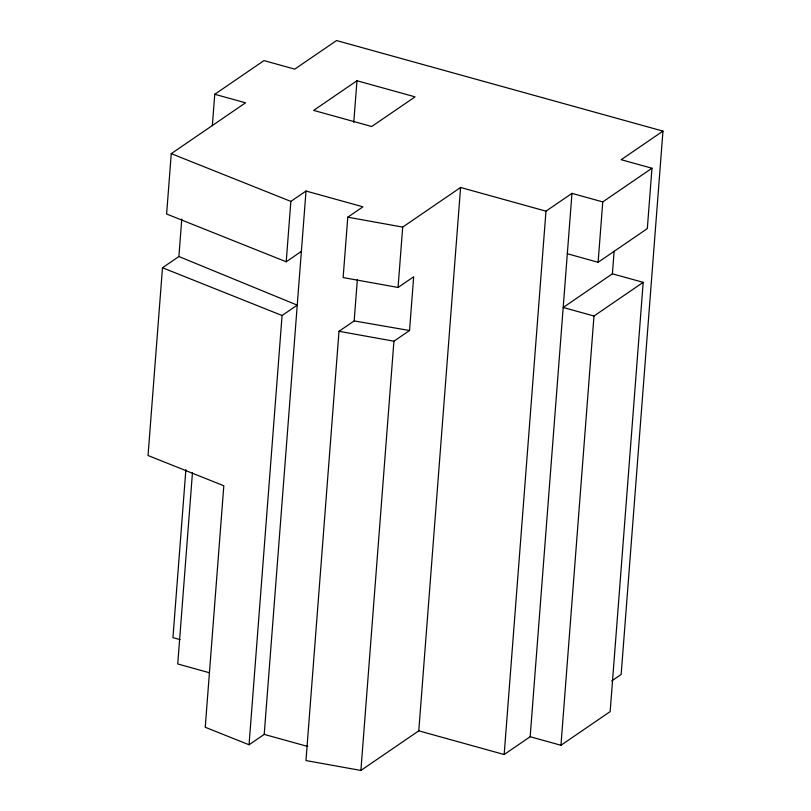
<?xml version="1.0" encoding="UTF-8"?>
<svg xmlns="http://www.w3.org/2000/svg" width="811" height="811" viewBox="0 0 811 811"><rect width="100%" height="100%" fill="white"/><g stroke="black" fill="none" stroke-linecap="round" stroke-linejoin="round"><path stroke-width="1.22" d="M181.776 219.041L178.886 256.529L162.484 267.752L148.038 455.508L223.816 485.769L205.234 727.264L249.048 744.762L264.214 734.391L307.805 746.485M212.34 125.715L214.763 94.279L245.54 102.815L171.263 153.644L166.62 214.013L286.212 261.781L301.378 251.4M185.871 469.721L172.946 637.639L180.052 639.605M192.45 472.783L177.741 663.966L209.451 672.765M249.048 744.762L282.076 315.509L297.242 305.129L178.886 256.529M286.212 261.781L290.855 201.402L306.021 191.031L362.943 206.815L347.777 217.196L343.134 277.565L398.059 287.459L413.671 276.774L409.545 330.513L393.923 341.198L338.998 331.304L305.97 760.556L360.895 770.45L418.78 730.833L504.168 754.524L530.161 736.733L560.948 745.268L610.156 711.602L643.184 282.34L612.396 273.804L563.189 307.481L593.976 316.016L643.184 282.34M264.214 734.391L306.021 191.031M353.768 122.349L356.972 80.745L415.06 96.864L371.732 126.516L313.644 110.397L356.972 80.745M338.998 331.304L354.164 320.923L357.337 279.683M360.895 770.45L393.923 341.198M398.059 287.459L402.702 227.09L460.587 187.473L545.975 211.164L571.968 193.373L602.755 201.909L651.963 168.242L647.32 228.611L598.112 262.288L567.325 253.742M418.78 730.833L460.587 187.473M504.168 754.524L545.975 211.164M530.161 736.733L571.968 193.373M560.948 745.268L593.976 316.016M598.112 262.288L602.755 201.909M612.396 273.804L614.13 251.309M214.763 94.279L263.97 60.602L294.748 69.138L336.535 40.55L662.962 131.108L621.155 674.468L611.747 680.895M662.962 131.108L621.185 159.696L651.963 168.242M354.164 320.923L409.545 330.513M347.777 217.196L402.702 227.09M171.263 153.644L290.855 201.402M162.484 267.752L282.076 315.509"/></g></svg>
